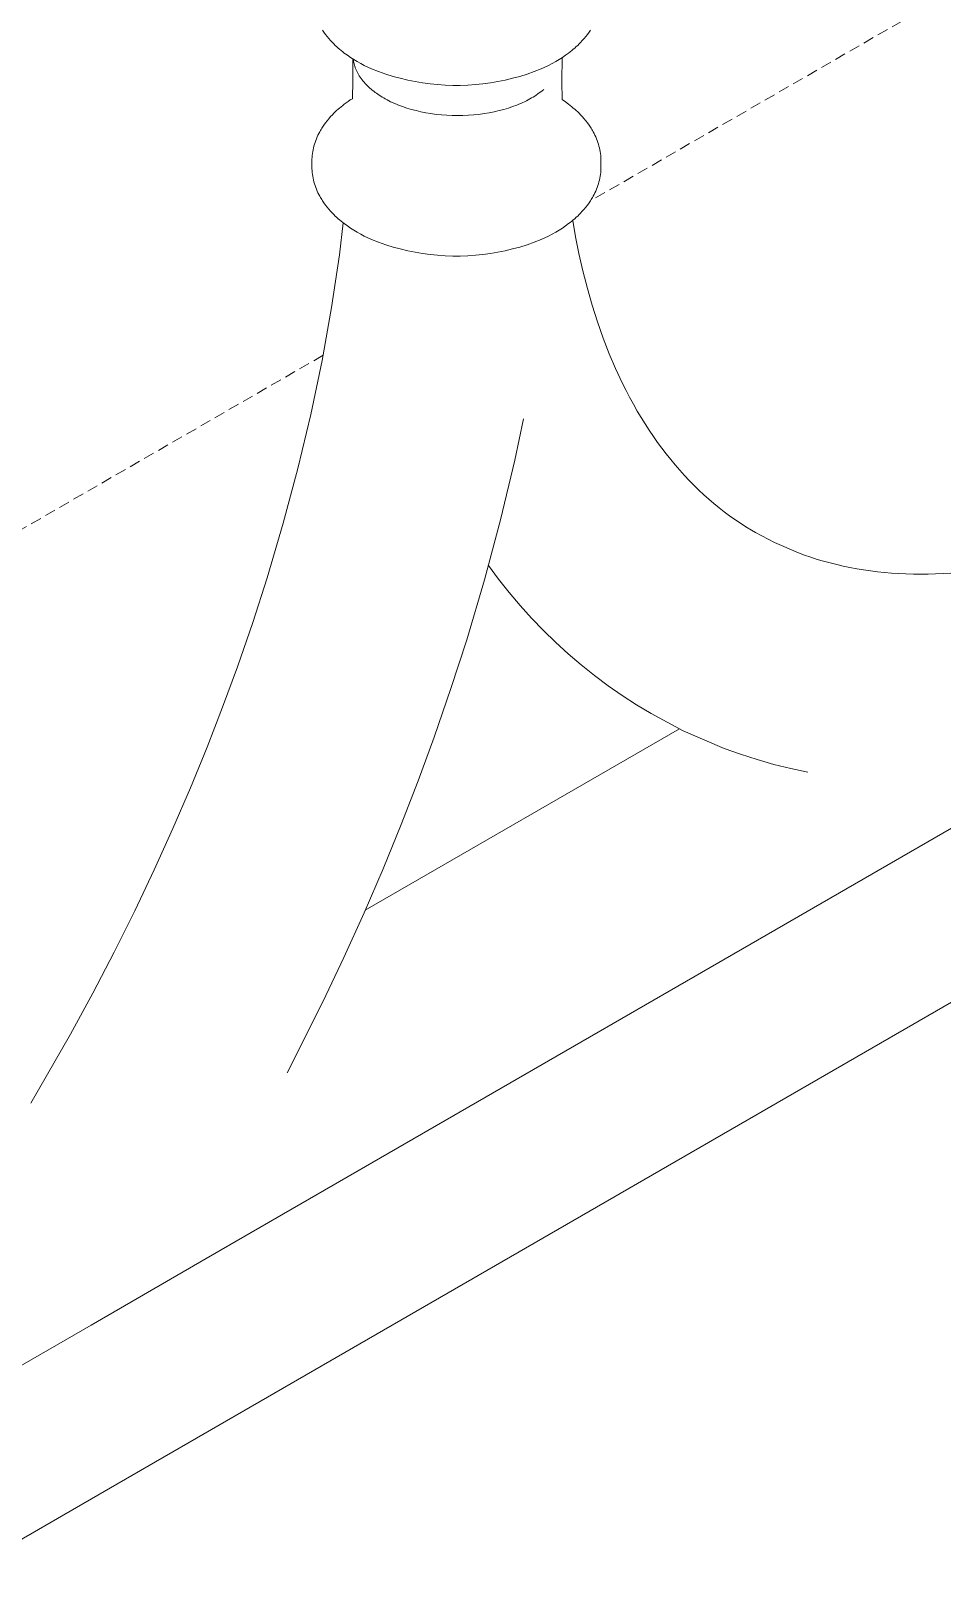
# Model space of a CAD drawing. Header units: millimetres. Extents: x -67 to 4862, y -244 to 3199.
# Drawn here: x 3835.4 to 3941.9, y 969.5 to 1149.5 of the extents above; entities that cross this region are included whole.
import ezdxf

# ---------------------------------------------------------------- set-up
doc = ezdxf.new("R2010")
doc.units = ezdxf.units.MM
doc.linetypes.add('HIDDEN', pattern=[1.905, 1.27, -0.635])
doc.layers.add('ZANO_R', color=7, linetype='Continuous', lineweight=0)
doc.layers.add('ZANO_R_przerywana', color=7, linetype='HIDDEN', lineweight=0)

msp = doc.modelspace()

# ---------------------------------------------------------------- linework, layer by layer
at = {"layer": 'ZANO_R'}
for p, q in [((3869.62, 1149.38), (3869.45, 1149.63)), ((3869.8, 1149.13), (3869.62, 1149.38)), ((3869.99, 1148.88), (3869.8, 1149.13)), ((3870.2, 1148.64), (3869.99, 1148.88)), ((3900.22, 1148.88), (3900.02, 1148.64)), ((3900.41, 1149.13), (3900.22, 1148.88)), ((3900.6, 1149.38), (3900.41, 1149.13)), ((3900.77, 1149.63), (3900.6, 1149.38)), ((3870.41, 1148.4), (3870.2, 1148.64)), ((3870.62, 1148.17), (3870.41, 1148.4)), ((3870.78, 1148.01), (3870.62, 1148.17)), ((3870.94, 1147.85), (3870.78, 1148.01)), ((3871.11, 1147.7), (3870.94, 1147.85)), ((3871.28, 1147.54), (3871.11, 1147.7)), ((3871.46, 1147.39), (3871.28, 1147.54)), ((3871.64, 1147.24), (3871.46, 1147.39)), ((3871.82, 1147.1), (3871.64, 1147.24)), ((3872, 1146.95), (3871.82, 1147.1)), ((3898.4, 1147.1), (3898.21, 1146.95)), ((3898.58, 1147.24), (3898.4, 1147.1)), ((3898.76, 1147.39), (3898.58, 1147.24)), ((3898.94, 1147.54), (3898.76, 1147.39)), ((3899.11, 1147.7), (3898.94, 1147.54)), ((3899.27, 1147.85), (3899.11, 1147.7)), ((3899.44, 1148.01), (3899.27, 1147.85)), ((3899.59, 1148.17), (3899.44, 1148.01)), ((3899.81, 1148.4), (3899.59, 1148.17)), ((3900.02, 1148.64), (3899.81, 1148.4)), ((3872.37, 1146.69), (3872, 1146.95)), ((3872.74, 1146.43), (3872.37, 1146.69)), ((3873.12, 1146.19), (3872.74, 1146.43)), ((3873.01, 1143.76), (3873.02, 1146.25)), ((3873.06, 1146.23), (3873.07, 1146.15)), ((3873.07, 1146.15), (3873.08, 1146.06)), ((3873.08, 1146.06), (3873.09, 1145.98)), ((3873.09, 1145.98), (3873.11, 1145.9)), ((3873.11, 1145.9), (3873.13, 1145.81)), ((3873.51, 1145.96), (3873.12, 1146.19)), ((3873.13, 1145.81), (3873.15, 1145.73)), ((3873.15, 1145.73), (3873.17, 1145.65)), ((3873.17, 1145.65), (3873.19, 1145.56)), ((3873.19, 1145.56), (3873.21, 1145.48)), ((3873.21, 1145.48), (3873.24, 1145.4)), ((3873.24, 1145.4), (3873.26, 1145.32)), ((3873.26, 1145.32), (3873.29, 1145.24)), ((3873.92, 1145.73), (3873.51, 1145.96)), ((3874.34, 1145.51), (3873.92, 1145.73)), ((3874.76, 1145.3), (3874.34, 1145.51)), ((3875.19, 1145.11), (3874.76, 1145.3)), ((3895.45, 1145.3), (3895.02, 1145.11)), ((3895.88, 1145.51), (3895.45, 1145.3)), ((3896.3, 1145.73), (3895.88, 1145.51)), ((3896.71, 1145.96), (3896.3, 1145.73)), ((3897.1, 1146.19), (3896.71, 1145.96)), ((3897.48, 1146.43), (3897.1, 1146.19)), ((3897.45, 1146.42), (3897.43, 1143.62)), ((3897.85, 1146.69), (3897.48, 1146.43)), ((3898.21, 1146.95), (3897.85, 1146.69)), ((3872.95, 1141.62), (3873.01, 1143.76)), ((3873.29, 1145.24), (3873.32, 1145.16)), ((3873.32, 1145.16), (3873.36, 1145.07)), ((3873.36, 1145.07), (3873.39, 1144.99)), ((3873.39, 1144.99), (3873.42, 1144.91)), ((3873.42, 1144.91), (3873.46, 1144.83)), ((3873.46, 1144.83), (3873.5, 1144.75)), ((3873.5, 1144.75), (3873.58, 1144.6)), ((3873.58, 1144.6), (3873.67, 1144.44)), ((3873.67, 1144.44), (3873.76, 1144.29)), ((3873.76, 1144.29), (3873.86, 1144.13)), ((3873.86, 1144.13), (3873.97, 1143.98)), ((3873.97, 1143.98), (3874.08, 1143.83)), ((3874.08, 1143.83), (3874.19, 1143.69)), ((3874.19, 1143.69), (3874.31, 1143.54)), ((3874.31, 1143.54), (3874.44, 1143.4)), ((3876.02, 1144.79), (3875.19, 1145.11)), ((3876.85, 1144.5), (3876.02, 1144.79)), ((3877.7, 1144.23), (3876.85, 1144.5)), ((3878.55, 1144), (3877.7, 1144.23)), ((3879.41, 1143.79), (3878.55, 1144)), ((3880.27, 1143.61), (3879.41, 1143.79)), ((3881.15, 1143.46), (3880.27, 1143.61)), ((3889.94, 1143.61), (3889.07, 1143.46)), ((3890.81, 1143.79), (3889.94, 1143.61)), ((3891.67, 1144), (3890.81, 1143.79)), ((3892.52, 1144.23), (3891.67, 1144)), ((3893.37, 1144.5), (3892.52, 1144.23)), ((3894.2, 1144.79), (3893.37, 1144.5)), ((3895.02, 1145.11), (3894.2, 1144.79)), ((3897.43, 1143.62), (3897.45, 1141.51)), ((3874.44, 1143.4), (3874.57, 1143.26)), ((3874.57, 1143.26), (3874.7, 1143.13)), ((3874.7, 1143.13), (3874.84, 1142.99)), ((3874.84, 1142.99), (3874.99, 1142.86)), ((3874.99, 1142.86), (3875.13, 1142.73)), ((3875.13, 1142.73), (3875.28, 1142.61)), ((3875.28, 1142.61), (3875.44, 1142.48)), ((3875.44, 1142.48), (3875.6, 1142.36)), ((3875.6, 1142.36), (3875.76, 1142.25)), ((3875.76, 1142.25), (3875.92, 1142.13)), ((3875.92, 1142.13), (3876.09, 1142.02)), ((3876.09, 1142.02), (3876.26, 1141.91)), ((3876.26, 1141.91), (3876.43, 1141.81)), ((3876.43, 1141.81), (3876.61, 1141.7)), ((3876.61, 1141.7), (3876.8, 1141.59)), ((3882.02, 1143.34), (3881.15, 1143.46)), ((3882.9, 1143.26), (3882.02, 1143.34)), ((3883.78, 1143.2), (3882.9, 1143.26)), ((3884.67, 1143.17), (3883.78, 1143.2)), ((3885.55, 1143.17), (3884.67, 1143.17)), ((3886.43, 1143.2), (3885.55, 1143.17)), ((3887.32, 1143.26), (3886.43, 1143.2)), ((3888.2, 1143.34), (3887.32, 1143.26)), ((3889.07, 1143.46), (3888.2, 1143.34)), ((3893.68, 1141.59), (3893.87, 1141.7)), ((3893.87, 1141.7), (3894.06, 1141.81)), ((3894.06, 1141.81), (3894.25, 1141.93)), ((3894.25, 1141.93), (3894.43, 1142.05)), ((3894.43, 1142.05), (3894.61, 1142.17)), ((3894.61, 1142.17), (3894.79, 1142.29)), ((3894.79, 1142.29), (3894.96, 1142.42)), ((3894.96, 1142.42), (3895.13, 1142.55)), ((3895.13, 1142.55), (3895.3, 1142.69)), ((3870.62, 1139.75), (3870.78, 1139.91)), ((3870.78, 1139.91), (3870.94, 1140.07)), ((3870.94, 1140.07), (3871.11, 1140.22)), ((3871.11, 1140.22), (3871.28, 1140.38)), ((3871.28, 1140.38), (3871.46, 1140.53)), ((3871.46, 1140.53), (3871.64, 1140.68)), ((3871.64, 1140.68), (3871.82, 1140.82)), ((3871.82, 1140.82), (3872, 1140.97)), ((3872, 1140.97), (3872.24, 1141.14)), ((3872.24, 1141.14), (3872.47, 1141.3)), ((3872.47, 1141.3), (3872.71, 1141.47)), ((3872.71, 1141.47), (3872.95, 1141.62)), ((3876.8, 1141.59), (3877, 1141.49)), ((3877, 1141.49), (3877.21, 1141.38)), ((3877.21, 1141.38), (3877.42, 1141.27)), ((3877.42, 1141.27), (3877.64, 1141.17)), ((3877.64, 1141.17), (3877.86, 1141.07)), ((3877.86, 1141.07), (3878.09, 1140.97)), ((3878.09, 1140.97), (3878.32, 1140.88)), ((3878.32, 1140.88), (3878.81, 1140.7)), ((3878.81, 1140.7), (3879.32, 1140.52)), ((3879.32, 1140.52), (3879.85, 1140.36)), ((3879.85, 1140.36), (3880.39, 1140.22)), ((3880.39, 1140.22), (3880.96, 1140.09)), ((3880.96, 1140.09), (3881.54, 1139.97)), ((3881.54, 1139.97), (3882.13, 1139.87)), ((3882.13, 1139.87), (3882.74, 1139.79)), ((3887.74, 1139.79), (3888.35, 1139.87)), ((3888.35, 1139.87), (3888.95, 1139.97)), ((3888.95, 1139.97), (3889.53, 1140.09)), ((3889.53, 1140.09), (3890.09, 1140.22)), ((3890.09, 1140.22), (3890.64, 1140.36)), ((3890.64, 1140.36), (3891.17, 1140.52)), ((3891.17, 1140.52), (3891.67, 1140.7)), ((3891.67, 1140.7), (3892.16, 1140.88)), ((3892.16, 1140.88), (3892.39, 1140.97)), ((3892.39, 1140.97), (3892.62, 1141.07)), ((3892.62, 1141.07), (3892.85, 1141.17)), ((3892.85, 1141.17), (3893.06, 1141.27)), ((3893.06, 1141.27), (3893.28, 1141.38)), ((3893.28, 1141.38), (3893.48, 1141.49)), ((3893.48, 1141.49), (3893.68, 1141.59)), ((3897.45, 1141.51), (3897.83, 1141.24)), ((3897.83, 1141.24), (3898.21, 1140.97)), ((3898.21, 1140.97), (3898.4, 1140.82)), ((3898.4, 1140.82), (3898.58, 1140.68)), ((3898.58, 1140.68), (3898.76, 1140.53)), ((3898.76, 1140.53), (3898.94, 1140.38)), ((3898.94, 1140.38), (3899.11, 1140.22)), ((3899.11, 1140.22), (3899.27, 1140.07)), ((3899.27, 1140.07), (3899.44, 1139.91)), ((3899.44, 1139.91), (3899.59, 1139.75)), ((3869.29, 1138.03), (3869.37, 1138.16)), ((3869.37, 1138.16), (3869.45, 1138.29)), ((3869.45, 1138.29), (3869.62, 1138.54)), ((3869.62, 1138.54), (3869.8, 1138.79)), ((3869.8, 1138.79), (3869.99, 1139.04)), ((3869.99, 1139.04), (3870.2, 1139.28)), ((3870.2, 1139.28), (3870.41, 1139.52)), ((3870.41, 1139.52), (3870.62, 1139.75)), ((3882.74, 1139.79), (3883.36, 1139.72)), ((3883.36, 1139.72), (3883.98, 1139.68)), ((3883.98, 1139.68), (3884.61, 1139.65)), ((3884.61, 1139.65), (3885.24, 1139.64)), ((3885.24, 1139.64), (3885.87, 1139.65)), ((3885.87, 1139.65), (3886.5, 1139.68)), ((3886.5, 1139.68), (3887.13, 1139.72)), ((3887.13, 1139.72), (3887.74, 1139.79)), ((3899.59, 1139.75), (3899.81, 1139.52)), ((3899.81, 1139.52), (3900.02, 1139.28)), ((3900.02, 1139.28), (3900.22, 1139.04)), ((3900.22, 1139.04), (3900.41, 1138.79)), ((3900.41, 1138.79), (3900.6, 1138.54)), ((3900.6, 1138.54), (3900.77, 1138.29)), ((3900.77, 1138.29), (3900.85, 1138.16)), ((3900.85, 1138.16), (3900.93, 1138.03)), ((3868.46, 1136.09), (3868.52, 1136.31)), ((3868.52, 1136.31), (3868.59, 1136.52)), ((3868.59, 1136.52), (3868.67, 1136.73)), ((3868.67, 1136.73), (3868.75, 1136.94)), ((3868.75, 1136.94), (3868.84, 1137.15)), ((3868.84, 1137.15), (3868.93, 1137.36)), ((3868.93, 1137.36), (3869.03, 1137.56)), ((3869.03, 1137.56), (3869.14, 1137.76)), ((3869.14, 1137.76), (3869.21, 1137.9)), ((3869.21, 1137.9), (3869.29, 1138.03)), ((3900.93, 1138.03), (3901, 1137.9)), ((3901, 1137.9), (3901.08, 1137.76)), ((3901.08, 1137.76), (3901.19, 1137.56)), ((3901.19, 1137.56), (3901.29, 1137.36)), ((3901.29, 1137.36), (3901.38, 1137.15)), ((3901.38, 1137.15), (3901.47, 1136.94)), ((3901.47, 1136.94), (3901.55, 1136.73)), ((3901.55, 1136.73), (3901.63, 1136.52)), ((3901.63, 1136.52), (3901.69, 1136.31)), ((3901.69, 1136.31), (3901.76, 1136.09)), ((3868.23, 1134.55), (3868.24, 1134.77)), ((3868.23, 1134.32), (3868.23, 1134.55)), ((3868.24, 1134.77), (3868.26, 1134.99)), ((3868.26, 1134.99), (3868.29, 1135.21)), ((3868.29, 1135.21), (3868.32, 1135.44)), ((3868.32, 1135.44), (3868.36, 1135.66)), ((3868.36, 1135.66), (3868.41, 1135.87)), ((3868.41, 1135.87), (3868.46, 1136.09)), ((3901.76, 1136.09), (3901.81, 1135.87)), ((3901.81, 1135.87), (3901.86, 1135.66)), ((3901.86, 1135.66), (3901.9, 1135.44)), ((3901.9, 1135.44), (3901.93, 1135.21)), ((3901.93, 1135.21), (3901.96, 1134.99)), ((3901.96, 1134.99), (3901.98, 1134.77)), ((3901.98, 1134.77), (3901.99, 1134.55)), ((3901.99, 1134.55), (3901.99, 1134.32)), ((3868.23, 1133.66), (3868.23, 1134.32)), ((3868.23, 1133.44), (3868.23, 1133.66)), ((3868.24, 1133.21), (3868.23, 1133.44)), ((3868.26, 1132.99), (3868.24, 1133.21)), ((3868.29, 1132.77), (3868.26, 1132.99)), ((3868.32, 1132.55), (3868.29, 1132.77)), ((3901.93, 1132.77), (3901.9, 1132.55)), ((3901.96, 1132.99), (3901.93, 1132.77)), ((3901.98, 1133.21), (3901.96, 1132.99)), ((3901.99, 1133.44), (3901.98, 1133.21)), ((3901.99, 1133.66), (3901.99, 1134.32)), ((3901.99, 1133.66), (3901.99, 1133.44)), ((3868.36, 1132.33), (3868.32, 1132.55)), ((3868.41, 1132.11), (3868.36, 1132.33)), ((3868.46, 1131.89), (3868.41, 1132.11)), ((3868.52, 1131.68), (3868.46, 1131.89)), ((3868.59, 1131.46), (3868.52, 1131.68)), ((3868.67, 1131.25), (3868.59, 1131.46)), ((3868.75, 1131.04), (3868.67, 1131.25)), ((3868.84, 1130.83), (3868.75, 1131.04)), ((3901.47, 1131.04), (3901.38, 1130.83)), ((3901.55, 1131.25), (3901.47, 1131.04)), ((3901.63, 1131.46), (3901.55, 1131.25)), ((3901.69, 1131.68), (3901.63, 1131.46)), ((3901.76, 1131.89), (3901.69, 1131.68)), ((3901.81, 1132.11), (3901.76, 1131.89)), ((3901.86, 1132.33), (3901.81, 1132.11)), ((3901.9, 1132.55), (3901.86, 1132.33)), ((3868.93, 1130.63), (3868.84, 1130.83)), ((3869.03, 1130.42), (3868.93, 1130.63)), ((3869.14, 1130.22), (3869.03, 1130.42)), ((3869.21, 1130.09), (3869.14, 1130.22)), ((3869.29, 1129.96), (3869.21, 1130.09)), ((3869.37, 1129.83), (3869.29, 1129.96)), ((3869.45, 1129.7), (3869.37, 1129.83)), ((3869.62, 1129.44), (3869.45, 1129.7)), ((3869.8, 1129.19), (3869.62, 1129.44)), ((3869.99, 1128.94), (3869.8, 1129.19)), ((3900.41, 1129.19), (3900.22, 1128.94)), ((3900.6, 1129.44), (3900.41, 1129.19)), ((3900.77, 1129.7), (3900.6, 1129.44)), ((3900.85, 1129.83), (3900.77, 1129.7)), ((3900.93, 1129.96), (3900.85, 1129.83)), ((3901, 1130.09), (3900.93, 1129.96)), ((3901.08, 1130.22), (3901, 1130.09)), ((3901.19, 1130.42), (3901.08, 1130.22)), ((3901.29, 1130.63), (3901.19, 1130.42)), ((3901.38, 1130.83), (3901.29, 1130.63)), ((3870.2, 1128.7), (3869.99, 1128.94)), ((3870.41, 1128.46), (3870.2, 1128.7)), ((3870.62, 1128.23), (3870.41, 1128.46)), ((3870.78, 1128.07), (3870.62, 1128.23)), ((3870.94, 1127.91), (3870.78, 1128.07)), ((3871.11, 1127.76), (3870.94, 1127.91)), ((3871.28, 1127.6), (3871.11, 1127.76)), ((3871.46, 1127.45), (3871.28, 1127.6)), ((3871.64, 1127.31), (3871.46, 1127.45)), ((3871.82, 1127.16), (3871.64, 1127.31)), ((3898.58, 1127.31), (3898.4, 1127.16)), ((3898.76, 1127.45), (3898.58, 1127.31)), ((3898.69, 1127.39), (3899.03, 1125.47)), ((3898.94, 1127.6), (3898.76, 1127.45)), ((3899.11, 1127.76), (3898.94, 1127.6)), ((3899.27, 1127.91), (3899.11, 1127.76)), ((3899.44, 1128.07), (3899.27, 1127.91)), ((3899.59, 1128.23), (3899.44, 1128.07)), ((3899.81, 1128.46), (3899.59, 1128.23)), ((3900.02, 1128.7), (3899.81, 1128.46)), ((3900.22, 1128.94), (3900.02, 1128.7)), ((3871.43, 1123.36), (3871.89, 1127.1)), ((3872, 1127.02), (3871.82, 1127.16)), ((3872.37, 1126.75), (3872, 1127.02)), ((3872.74, 1126.5), (3872.37, 1126.75)), ((3873.12, 1126.25), (3872.74, 1126.5)), ((3873.51, 1126.02), (3873.12, 1126.25)), ((3873.92, 1125.79), (3873.51, 1126.02)), ((3874.34, 1125.57), (3873.92, 1125.79)), ((3874.76, 1125.37), (3874.34, 1125.57)), ((3895.88, 1125.57), (3895.45, 1125.37)), ((3896.3, 1125.79), (3895.88, 1125.57)), ((3896.71, 1126.02), (3896.3, 1125.79)), ((3897.1, 1126.25), (3896.71, 1126.02)), ((3897.48, 1126.5), (3897.1, 1126.25)), ((3897.85, 1126.75), (3897.48, 1126.5)), ((3898.21, 1127.02), (3897.85, 1126.75)), ((3898.4, 1127.16), (3898.21, 1127.02)), ((3899.03, 1125.47), (3899.41, 1123.55)), ((3875.19, 1125.17), (3874.76, 1125.37)), ((3876.02, 1124.85), (3875.19, 1125.17)), ((3876.85, 1124.56), (3876.02, 1124.85)), ((3877.7, 1124.29), (3876.85, 1124.56)), ((3878.55, 1124.06), (3877.7, 1124.29)), ((3879.41, 1123.85), (3878.55, 1124.06)), ((3880.27, 1123.67), (3879.41, 1123.85)), ((3881.15, 1123.53), (3880.27, 1123.67)), ((3889.94, 1123.67), (3889.07, 1123.53)), ((3890.81, 1123.85), (3889.94, 1123.67)), ((3891.67, 1124.06), (3890.81, 1123.85)), ((3892.52, 1124.29), (3891.67, 1124.06)), ((3893.37, 1124.56), (3892.52, 1124.29)), ((3894.2, 1124.85), (3893.37, 1124.56)), ((3895.02, 1125.17), (3894.2, 1124.85)), ((3895.45, 1125.37), (3895.02, 1125.17)), ((3870.52, 1117.24), (3871.43, 1123.36)), ((3882.02, 1123.41), (3881.15, 1123.53)), ((3882.9, 1123.32), (3882.02, 1123.41)), ((3883.78, 1123.26), (3882.9, 1123.32)), ((3884.67, 1123.23), (3883.78, 1123.26)), ((3885.55, 1123.23), (3884.67, 1123.23)), ((3886.43, 1123.26), (3885.55, 1123.23)), ((3887.32, 1123.32), (3886.43, 1123.26)), ((3888.2, 1123.41), (3887.32, 1123.32)), ((3889.07, 1123.53), (3888.2, 1123.41)), ((3899.41, 1123.55), (3899.88, 1121.49)), ((3899.88, 1121.49), (3900.4, 1119.44)), ((3900.4, 1119.44), (3900.96, 1117.48)), ((3869.41, 1111.02), (3870.52, 1117.24)), ((3900.96, 1117.48), (3901.58, 1115.53)), ((3901.58, 1115.53), (3902.24, 1113.66)), ((3902.24, 1113.66), (3902.96, 1111.83)), ((3902.96, 1111.83), (3903.7, 1110.08)), ((3868.09, 1104.74), (3869.41, 1111.02)), ((3903.7, 1110.08), (3904.51, 1108.36)), ((3904.51, 1108.36), (3904.92, 1107.54)), ((3904.92, 1107.54), (3905.34, 1106.73)), ((3905.34, 1106.73), (3905.78, 1105.93)), ((3905.78, 1105.93), (3906.23, 1105.13)), ((3866.58, 1098.4), (3868.09, 1104.74)), ((3892.95, 1104.23), (3891.92, 1099.4)), ((3906.23, 1105.13), (3906.68, 1104.38)), ((3906.68, 1104.38), (3907.14, 1103.63)), ((3907.14, 1103.63), (3907.62, 1102.89)), ((3907.62, 1102.89), (3908.11, 1102.16)), ((3908.11, 1102.16), (3908.6, 1101.47)), ((3908.6, 1101.47), (3909.1, 1100.79)), ((3909.1, 1100.79), (3909.61, 1100.12)), ((3891.92, 1099.4), (3890.26, 1092.41)), ((3909.61, 1100.12), (3910.14, 1099.46)), ((3910.14, 1099.46), (3910.66, 1098.83)), ((3910.66, 1098.83), (3911.2, 1098.21)), ((3864.88, 1092.03), (3866.58, 1098.4)), ((3911.2, 1098.21), (3911.75, 1097.61)), ((3911.75, 1097.61), (3912.31, 1097.01)), ((3912.31, 1097.01), (3912.86, 1096.45)), ((3912.86, 1096.45), (3913.43, 1095.9)), ((3913.43, 1095.9), (3914.01, 1095.35)), ((3914.01, 1095.35), (3914.6, 1094.83)), ((3914.6, 1094.83), (3915.19, 1094.32)), ((3915.19, 1094.32), (3915.79, 1093.83)), ((3915.79, 1093.83), (3916.4, 1093.36)), ((3916.4, 1093.36), (3917.02, 1092.89)), ((3862.99, 1085.65), (3864.88, 1092.03)), ((3890.26, 1092.41), (3888.38, 1085.41)), ((3917.02, 1092.89), (3917.65, 1092.45)), ((3917.65, 1092.45), (3918.28, 1092.02)), ((3918.28, 1092.02), (3918.92, 1091.61)), ((3918.92, 1091.61), (3919.57, 1091.21)), ((3919.57, 1091.21), (3920.05, 1090.93)), ((3920.05, 1090.93), (3922.25, 1089.76)), ((3922.25, 1089.76), (3925.05, 1088.56)), ((3925.05, 1088.56), (3925.78, 1088.29)), ((3925.78, 1088.29), (3926.51, 1088.04)), ((3926.51, 1088.04), (3927.25, 1087.8)), ((3927.25, 1087.8), (3927.99, 1087.58)), ((3890.04, 1085.5), (3888.86, 1087.1)), ((3927.99, 1087.58), (3928.76, 1087.38)), ((3928.76, 1087.38), (3929.53, 1087.18)), ((3929.53, 1087.18), (3930.3, 1087.01)), ((3930.3, 1087.01), (3931.07, 1086.85)), ((3931.07, 1086.85), (3931.87, 1086.7)), ((3931.87, 1086.7), (3932.67, 1086.57)), ((3932.67, 1086.57), (3933.48, 1086.45)), ((3933.48, 1086.45), (3934.28, 1086.35)), ((3934.28, 1086.35), (3935.12, 1086.27)), ((3935.12, 1086.27), (3935.95, 1086.2)), ((3935.95, 1086.2), (3936.79, 1086.14)), ((3936.79, 1086.14), (3937.62, 1086.1)), ((3937.62, 1086.1), (3938.49, 1086.08)), ((3938.49, 1086.08), (3939.35, 1086.07)), ((3939.35, 1086.07), (3940.22, 1086.07)), ((3940.22, 1086.07), (3941.08, 1086.09)), ((3941.08, 1086.09), (3942.86, 1086.18)), ((3861.31, 1080.43), (3862.99, 1085.65)), ((3888.38, 1085.41), (3886.31, 1078.41)), ((3891.27, 1083.94), (3890.04, 1085.5)), ((3892.55, 1082.41), (3891.27, 1083.94)), ((3893.89, 1080.93), (3892.55, 1082.41)), ((3985.6, 1081.02), (3859.39, 1008.15)), ((3895.27, 1079.5), (3893.89, 1080.93)), ((3859.52, 1075.25), (3861.31, 1080.43)), ((3896.69, 1078.11), (3895.27, 1079.5)), ((3886.31, 1078.41), (3884.47, 1072.71)), ((3898.17, 1076.77), (3896.69, 1078.11)), ((3857.79, 1070.54), (3859.52, 1075.25)), ((3899.68, 1075.47), (3898.17, 1076.77)), ((3901.23, 1074.23), (3899.68, 1075.47)), ((3902.83, 1073.04), (3901.23, 1074.23)), ((3884.47, 1072.71), (3882.52, 1067.04)), ((3904.46, 1071.9), (3902.83, 1073.04)), ((3906.13, 1070.81), (3904.46, 1071.9)), ((3855.98, 1065.87), (3857.79, 1070.54)), ((3907.84, 1069.78), (3906.13, 1070.81)), ((3911.61, 1067.78), (3907.84, 1069.78)), ((3874.46, 1046.81), (3911.18, 1068.01)), ((3882.52, 1067.04), (3880.64, 1061.92)), ((3916.39, 1065.72), (3911.61, 1067.78)), ((3854.02, 1061.09), (3855.98, 1065.87)), ((3918.31, 1065.04), (3916.39, 1065.72)), ((3920.25, 1064.41), (3918.31, 1065.04)), ((3922.2, 1063.85), (3920.25, 1064.41)), ((3924.17, 1063.36), (3922.2, 1063.85)), ((3926.16, 1062.93), (3924.17, 1063.36)), ((3851.98, 1056.35), (3854.02, 1061.09)), ((3880.64, 1061.92), (3878.66, 1056.83)), ((3984.36, 1059.98), (3845.45, 979.77)), ((3849.8, 1051.53), (3851.98, 1056.35)), ((3878.66, 1056.83), (3876.54, 1051.64)), ((3876.54, 1051.64), (3874.32, 1046.5)), ((3847.54, 1046.75), (3849.8, 1051.53)), ((3845.13, 1041.92), (3847.54, 1046.75)), ((3874.32, 1046.5), (3871.96, 1041.27)), ((3842.64, 1037.13), (3845.13, 1041.92)), ((3871.96, 1041.27), (3869.5, 1036.09)), ((3840.03, 1032.31), (3842.64, 1037.13)), ((3869.5, 1036.09), (3865.33, 1027.81)), ((3835.38, 1024.25), (3840.03, 1032.31)), ((3859.39, 1008.15), (3855.13, 1005.69)), ((3855.13, 1005.69), (3842.43, 998.35)), ((3842.43, 998.35), (3824.59, 988.05)), ((3845.45, 979.77), (3827.61, 969.47))]:
    msp.add_line(p, q, dxfattribs=at)
at = {"layer": 'ZANO_R_przerywana'}
for p, q in [((4019.59, 1198.28), (3900.75, 1129.67)), ((3869.53, 1111.64), (3713.94, 1021.81))]:
    msp.add_line(p, q, dxfattribs=at)

doc.saveas('drawing.dxf')
